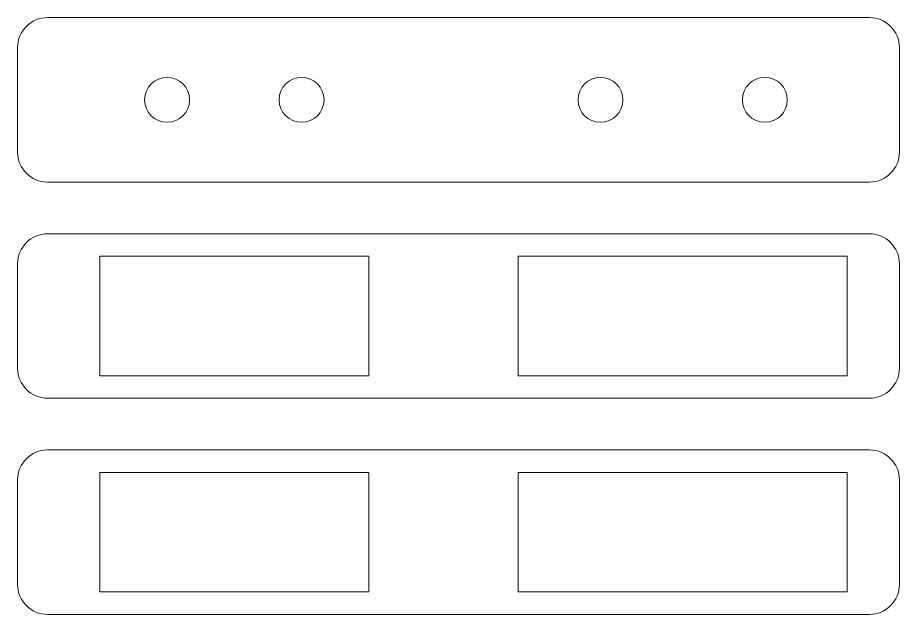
# Model space of a CAD drawing. Header units: millimetres. Extents: x -81 to 85, y -68 to 71.
# Drawn here: x 16.1 to 75.1, y 31.4 to 71.3 of the extents above; entities that cross this region are included whole.
import ezdxf

# ---------------------------------------------------------------- set-up
doc = ezdxf.new("R2010")
doc.units = ezdxf.units.MM
doc.header["$MEASUREMENT"] = 0
doc.layers.add('Layer 1', color=7, linetype='Continuous')

msp = doc.modelspace()

# ---------------------------------------------------------------- linework, layer by layer
at = {"layer": 'Layer 1', "color": 250, "lineweight": 18}
for points in [[(21.6446, 47.3474), (39.6446, 47.3474), (39.6446, 55.3474), (21.6446, 55.3474), (21.6446, 47.3474)], [(49.6446, 47.3478), (71.6444, 47.3478), (71.6444, 55.3478), (49.6446, 55.3478), (49.6446, 47.3478)], [(21.6446, 32.8834), (39.6446, 32.8834), (39.6446, 40.8834), (21.6446, 40.8834), (21.6446, 32.8834)], [(49.6446, 32.8838), (71.6444, 32.8838), (71.6444, 40.8838), (49.6446, 40.8838), (49.6446, 32.8838)]]:
    msp.add_lwpolyline(points, close=True, dxfattribs=at)
for centre in [(26.1447, 65.8112), (35.1447, 65.8112), (55.1447, 65.8116), (66.1447, 65.8116)]:
    msp.add_ellipse(centre, major_axis=(0, 1.5001), ratio=1, dxfattribs=at)
for points in [[(18.1446, 71.3118), (18.1446, 71.3118), (73.1446, 71.3118), (73.1446, 71.3118), (73.1446, 71.3118), (74.2446, 71.3118), (75.1446, 70.4118), (75.1446, 69.3118), (75.1446, 69.3118), (75.1446, 69.3118), (75.1446, 62.3118), (75.1446, 62.3118), (75.1446, 62.3118), (75.1446, 61.2118), (74.2446, 60.3118), (73.1446, 60.3118), (73.1446, 60.3118), (73.1446, 60.3118), (18.1446, 60.3118), (18.1446, 60.3118), (18.1446, 60.3118), (17.0446, 60.3118), (16.1446, 61.2118), (16.1446, 62.3118), (16.1446, 62.3118), (16.1446, 62.3118), (16.1446, 69.3118), (16.1446, 69.3118), (16.1446, 69.3118), (16.1446, 70.4118), (17.0446, 71.3118), (18.1446, 71.3118)], [(18.1446, 56.8479), (18.1446, 56.8479), (73.1446, 56.8479), (73.1446, 56.8479), (73.1446, 56.8479), (74.2446, 56.8479), (75.1446, 55.9479), (75.1446, 54.8479), (75.1446, 54.8479), (75.1446, 54.8479), (75.1446, 47.8479), (75.1446, 47.8479), (75.1446, 47.8479), (75.1446, 46.7479), (74.2446, 45.8479), (73.1446, 45.8479), (73.1446, 45.8479), (73.1446, 45.8479), (18.1446, 45.8479), (18.1446, 45.8479), (18.1446, 45.8479), (17.0446, 45.8479), (16.1446, 46.7479), (16.1446, 47.8479), (16.1446, 47.8479), (16.1446, 47.8479), (16.1446, 54.8479), (16.1446, 54.8479), (16.1446, 54.8479), (16.1446, 55.9479), (17.0446, 56.8479), (18.1446, 56.8479)], [(18.1446, 42.3839), (18.1446, 42.3839), (73.1446, 42.3839), (73.1446, 42.3839), (73.1446, 42.3839), (74.2446, 42.3839), (75.1446, 41.4839), (75.1446, 40.3839), (75.1446, 40.3839), (75.1446, 40.3839), (75.1446, 33.3839), (75.1446, 33.3839), (75.1446, 33.3839), (75.1446, 32.2839), (74.2446, 31.3839), (73.1446, 31.3839), (73.1446, 31.3839), (73.1446, 31.3839), (18.1446, 31.3839), (18.1446, 31.3839), (18.1446, 31.3839), (17.0446, 31.3839), (16.1446, 32.2839), (16.1446, 33.3839), (16.1446, 33.3839), (16.1446, 33.3839), (16.1446, 40.3839), (16.1446, 40.3839), (16.1446, 40.3839), (16.1446, 41.4839), (17.0446, 42.3839), (18.1446, 42.3839)]]:
    msp.add_open_spline(points, degree=3, knots=[0, 0, 0, 0, 0.1111111, 0.1111111, 0.1111111, 0.1111111, 0.2222222, 0.2222222, 0.2222222, 0.2222222, 0.3333333, 0.3333333, 0.3333333, 0.3333333, 0.4444444, 0.4444444, 0.4444444, 0.4444444, 0.5555556, 0.5555556, 0.5555556, 0.5555556, 0.6666667, 0.6666667, 0.6666667, 0.6666667, 0.7777778, 0.7777778, 0.7777778, 0.7777778, 1, 1, 1, 1], dxfattribs=at)

doc.saveas('drawing.dxf')
